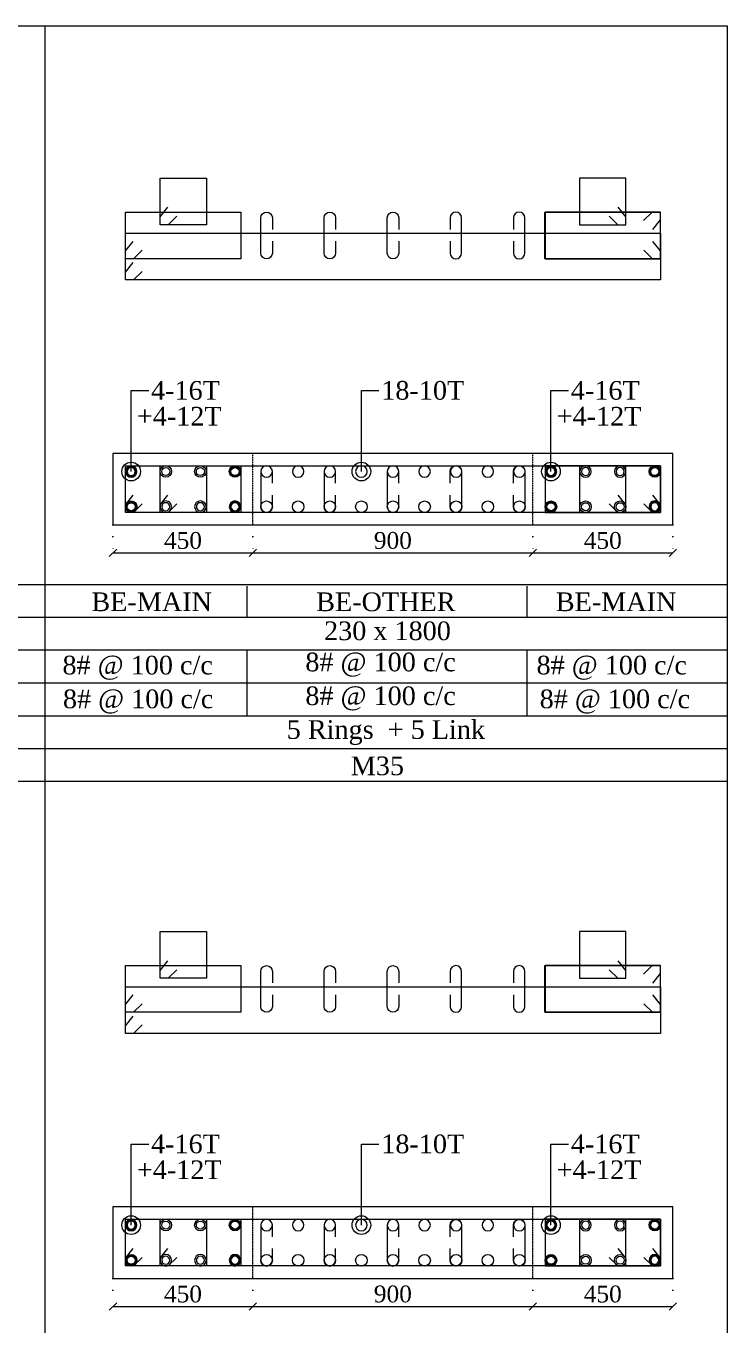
# Model space of a CAD drawing. Header units: millimetres. Extents: x 303 to 27724, y 300 to 68956.
# Drawn here: x 25470 to 27724, y 64780 to 68956 of the extents above; entities that cross this region are included whole.
import ezdxf

# ---------------------------------------------------------------- set-up
doc = ezdxf.new("R2010")
doc.units = ezdxf.units.MM
doc.linetypes.add('( Hidden )', pattern=[0.375, 0.25, -0.125])
doc.linetypes.add('DOT2', pattern=[0.125, 0, -0.125])
doc.layers.get('Defpoints').update_dxf_attribs({"lineweight": 0})
for name, color, linetype, lineweight in [('S-COL. STEEL DIA', 1, 'Continuous', 9), ('S-DIM FOOTING', 7, 'Continuous', 0), ('S-SECTION', 5, 'Continuous', 0), ('S-SECTION MARK', 7, 'Continuous', 0), ('S-SHEET', 7, 'Continuous', 0), ('S-STEEL', 1, 'Continuous', 9), ('S-STEEL-1', 1, 'Continuous', 0), ('S-STEEL-1 C.S.', 106, 'Continuous', 0), ('S-TEXT', 7, 'Continuous', 0)]:
    doc.layers.add(name, color=color, linetype=linetype, lineweight=lineweight)
doc.styles.add('AR', font='ARIALUNI.TTF', dxfattribs={"width": 0.8})
doc.styles.add('S-ROMANS', font='times.ttf')
doc.styles.add('TEXT', font='times.ttf')
doc.dimstyles.new('100', dxfattribs={"dimtxt": 180, "dimasz": 80, "dimexe": 0.18, "dimexo": 0.0625, "dimgap": 1, "dimtad": 1, "dimdec": 0, "dimzin": 0, "dimdsep": 46, "dimtxsty": 'AR', "dimblk": 'DOT', "dimcen": 0.09, "dimse1": 1, "dimse2": 1, "dimclrd": 50, "dimclrt": 256, "dimadec": 0, "dimazin": 0, "dimtfac": 1, "dimtdec": 0, "dimtix": 1, "dimtofl": 0, "dimtmove": 2, "dimatfit": 0, "dimfxl": 1, "dimtolj": 1, "dimtzin": 0, "dimlwd": -1, "dimarcsym": 0})
doc.dimstyles.new('SETU', dxfattribs={"dimtxt": 230, "dimasz": 0.2, "dimexe": 0.1, "dimexo": 0.1, "dimgap": 0.05, "dimtad": 1, "dimdec": 0, "dimzin": 0, "dimdsep": 46, "dimtxsty": 'TEXT', "dimblk": 'OBLIQUE', "dimcen": 0.09, "dimdle": 0.1, "dimclrd": 4, "dimclre": 256, "dimclrt": 256, "dimadec": 1, "dimazin": 0, "dimtfac": 1, "dimtdec": 0, "dimtix": 1, "dimtofl": 0, "dimtmove": 2, "dimatfit": 0, "dimfxl": 1, "dimtolj": 1, "dimtzin": 0, "dimlwd": -1, "dimlwe": -1, "dimarcsym": 1})

# ---------------------------------------------------------------- blocks, each defined once
blk = doc.blocks.new('*U4')
at = {"layer": 'S-COL. STEEL DIA'}
h = blk.add_hatch(color=256, dxfattribs=at)
h.dxf.hatch_style = 1
h.paths.add_polyline_path([(-18.5, 0, 1), (18.5, 0, 1)])
h.paths.add_polyline_path([(13, 0, -1), (-13, 0, -1)], flags=16)
at = {"layer": 'S-COL. STEEL DIA', "lineweight": 5}
for radius in [18.5, 13]:
    blk.add_circle((0, 0), radius, dxfattribs=at)
blk = doc.blocks.new('_Oblique')
at = {"color": 0, "linetype": 'ByBlock', "lineweight": -2}
blk.add_line((-0.5, -0.5), (0.5, 0.5), dxfattribs=at)
blk = doc.blocks.new('*D2406')
at = {"layer": 'Defpoints', "color": 0}
for p in [(25749.5, 64930.1), (26199.5, 64930.1), (26199.5, 64840.2)]:
    blk.add_point(p, dxfattribs=at)
at = {"layer": 'S-DIM FOOTING', "linetype": 'DOT2', "ltscale": 300}
for p, q in [((25749.5, 64930), (25749.5, 64840.1)), ((26199.5, 64930), (26199.5, 64840.1))]:
    blk.add_line(p, q, dxfattribs=at)
at = {"layer": 'S-DIM FOOTING', "ltscale": 300}
blk.add_line((25749.4, 64840.2), (26199.6, 64840.2), dxfattribs=at)
at = {"layer": 'S-DIM FOOTING', "linetype": 'ByBlock', "xscale": 24, "yscale": 24, "zscale": 24, "rotation": 180}
blk.add_blockref('_Oblique', (25749.5, 64840.2), dxfattribs=at)
at = {"layer": 'S-DIM FOOTING', "linetype": 'ByBlock', "xscale": 24, "yscale": 24, "zscale": 24}
blk.add_blockref('_Oblique', (26199.5, 64840.2), dxfattribs=at)
at = {"layer": 'S-DIM FOOTING', "insert": (25974.5, 64879.7), "char_height": 54, "attachment_point": 5, "style": 'TEXT'}
blk.add_mtext('\\A1;450', dxfattribs=at)
blk = doc.blocks.new('*D2407')
at = {"layer": 'Defpoints', "color": 0}
for p in [(26199.5, 64930.1), (27099.5, 64930.1), (27099.5, 64840.2)]:
    blk.add_point(p, dxfattribs=at)
at = {"layer": 'S-DIM FOOTING', "linetype": 'DOT2', "ltscale": 300}
for p, q in [((26199.5, 64930), (26199.5, 64840.1)), ((27099.5, 64930), (27099.5, 64840.1))]:
    blk.add_line(p, q, dxfattribs=at)
at = {"layer": 'S-DIM FOOTING', "ltscale": 300}
blk.add_line((26199.4, 64840.2), (27099.6, 64840.2), dxfattribs=at)
at = {"layer": 'S-DIM FOOTING', "linetype": 'ByBlock', "xscale": 24, "yscale": 24, "zscale": 24, "rotation": 180}
blk.add_blockref('_Oblique', (26199.5, 64840.2), dxfattribs=at)
at = {"layer": 'S-DIM FOOTING', "linetype": 'ByBlock', "xscale": 24, "yscale": 24, "zscale": 24}
blk.add_blockref('_Oblique', (27099.5, 64840.2), dxfattribs=at)
at = {"layer": 'S-DIM FOOTING', "insert": (26649.5, 64879.8), "char_height": 54, "attachment_point": 5, "style": 'TEXT'}
blk.add_mtext('\\A1;900', dxfattribs=at)
blk = doc.blocks.new('*D2408')
at = {"layer": 'Defpoints', "color": 0}
for p in [(27099.5, 64930.1), (27549.5, 64930.1), (27549.5, 64840.2)]:
    blk.add_point(p, dxfattribs=at)
at = {"layer": 'S-DIM FOOTING', "linetype": 'DOT2', "ltscale": 300}
for p, q in [((27099.5, 64930), (27099.5, 64840.1)), ((27549.5, 64930), (27549.5, 64840.1))]:
    blk.add_line(p, q, dxfattribs=at)
at = {"layer": 'S-DIM FOOTING', "ltscale": 300}
blk.add_line((27099.4, 64840.2), (27549.6, 64840.2), dxfattribs=at)
at = {"layer": 'S-DIM FOOTING', "linetype": 'ByBlock', "xscale": 24, "yscale": 24, "zscale": 24, "rotation": 180}
blk.add_blockref('_Oblique', (27099.5, 64840.2), dxfattribs=at)
at = {"layer": 'S-DIM FOOTING', "linetype": 'ByBlock', "xscale": 24, "yscale": 24, "zscale": 24}
blk.add_blockref('_Oblique', (27549.5, 64840.2), dxfattribs=at)
at = {"layer": 'S-DIM FOOTING', "insert": (27324.5, 64879.7), "char_height": 54, "attachment_point": 5, "style": 'TEXT'}
blk.add_mtext('\\A1;450', dxfattribs=at)
blk = doc.blocks.new('*U6')
at = {"layer": 'S-COL. STEEL DIA', "lineweight": 5}
for radius in [18.5, 13, 13]:
    blk.add_circle((0, 0), radius, dxfattribs=at)
blk = doc.blocks.new('*U74')
at = {"layer": 'S-COL. STEEL DIA', "lineweight": 5}
blk.add_circle((0, 0), 18.5, dxfattribs=at)
blk = doc.blocks.new('_Dot')
at = {"linetype": 'ByBlock', "lineweight": -2}
blk.add_line((-0.5, 0), (-1, 0), dxfattribs=at)
at = {"linetype": 'ByBlock', "const_width": 0.5}
blk.add_lwpolyline([(-0.25, 0, 1), (0.25, 0, 1)], format="xyb", close=True, dxfattribs=at)
blk = doc.blocks.new('*D2409')
at = {"layer": 'Defpoints', "color": 0}
for p in [(25749.5, 67352.3), (26199.5, 67352.3), (26199.5, 67262.4)]:
    blk.add_point(p, dxfattribs=at)
at = {"layer": 'S-DIM FOOTING', "linetype": 'DOT2', "ltscale": 300}
for p, q in [((25749.5, 67352.2), (25749.5, 67262.3)), ((26199.5, 67352.2), (26199.5, 67262.3))]:
    blk.add_line(p, q, dxfattribs=at)
at = {"layer": 'S-DIM FOOTING', "ltscale": 300}
blk.add_line((25749.4, 67262.4), (26199.6, 67262.4), dxfattribs=at)
at = {"layer": 'S-DIM FOOTING', "linetype": 'ByBlock', "xscale": 24, "yscale": 24, "zscale": 24, "rotation": 180}
blk.add_blockref('_Oblique', (25749.5, 67262.4), dxfattribs=at)
at = {"layer": 'S-DIM FOOTING', "linetype": 'ByBlock', "xscale": 24, "yscale": 24, "zscale": 24}
blk.add_blockref('_Oblique', (26199.5, 67262.4), dxfattribs=at)
at = {"layer": 'S-DIM FOOTING', "insert": (25974.5, 67301.9), "char_height": 54, "attachment_point": 5, "style": 'TEXT'}
blk.add_mtext('\\A1;450', dxfattribs=at)
blk = doc.blocks.new('*D2410')
at = {"layer": 'Defpoints', "color": 0}
for p in [(26199.5, 67352.3), (27099.5, 67352.3), (27099.5, 67262.4)]:
    blk.add_point(p, dxfattribs=at)
at = {"layer": 'S-DIM FOOTING', "linetype": 'DOT2', "ltscale": 300}
for p, q in [((26199.5, 67352.2), (26199.5, 67262.3)), ((27099.5, 67352.2), (27099.5, 67262.3))]:
    blk.add_line(p, q, dxfattribs=at)
at = {"layer": 'S-DIM FOOTING', "ltscale": 300}
blk.add_line((26199.4, 67262.4), (27099.6, 67262.4), dxfattribs=at)
at = {"layer": 'S-DIM FOOTING', "linetype": 'ByBlock', "xscale": 24, "yscale": 24, "zscale": 24, "rotation": 180}
blk.add_blockref('_Oblique', (26199.5, 67262.4), dxfattribs=at)
at = {"layer": 'S-DIM FOOTING', "linetype": 'ByBlock', "xscale": 24, "yscale": 24, "zscale": 24}
blk.add_blockref('_Oblique', (27099.5, 67262.4), dxfattribs=at)
at = {"layer": 'S-DIM FOOTING', "insert": (26649.5, 67302), "char_height": 54, "attachment_point": 5, "style": 'TEXT'}
blk.add_mtext('\\A1;900', dxfattribs=at)
blk = doc.blocks.new('*D2411')
at = {"layer": 'Defpoints', "color": 0}
for p in [(27099.5, 67352.3), (27549.5, 67352.3), (27549.5, 67262.4)]:
    blk.add_point(p, dxfattribs=at)
at = {"layer": 'S-DIM FOOTING', "linetype": 'DOT2', "ltscale": 300}
for p, q in [((27099.5, 67352.2), (27099.5, 67262.3)), ((27549.5, 67352.2), (27549.5, 67262.3))]:
    blk.add_line(p, q, dxfattribs=at)
at = {"layer": 'S-DIM FOOTING', "ltscale": 300}
blk.add_line((27099.4, 67262.4), (27549.6, 67262.4), dxfattribs=at)
at = {"layer": 'S-DIM FOOTING', "linetype": 'ByBlock', "xscale": 24, "yscale": 24, "zscale": 24, "rotation": 180}
blk.add_blockref('_Oblique', (27099.5, 67262.4), dxfattribs=at)
at = {"layer": 'S-DIM FOOTING', "linetype": 'ByBlock', "xscale": 24, "yscale": 24, "zscale": 24}
blk.add_blockref('_Oblique', (27549.5, 67262.4), dxfattribs=at)
at = {"layer": 'S-DIM FOOTING', "insert": (27324.5, 67301.9), "char_height": 54, "attachment_point": 5, "style": 'TEXT'}
blk.add_mtext('\\A1;450', dxfattribs=at)

msp = doc.modelspace()

# ---------------------------------------------------------------- linework, layer by layer
at = {"layer": 'S-SECTION'}
for points, elevation in [([(27549.5, 67352.3), (27549.5, 67582.3), (25749.5, 67582.3), (25749.5, 67352.3)], 4.9), ([(27549.5, 64930.1), (27549.5, 65160.1), (25749.5, 65160.1), (25749.5, 64930.1)], 6.3)]:
    msp.add_lwpolyline(points, close=True, dxfattribs=dict(at, elevation=elevation))
at = {"layer": 'S-SHEET', "color": 0}
msp.add_line((303, 68956, -1.6), (27724.1, 68956, -1.1), dxfattribs=at)
at = {"layer": 'S-SHEET'}
for p, q in [((25530.5, 68956, 4.6), (25530.5, 299.8, 5.1)), ((27724.1, 68956, 5.4), (27724.1, 299.8, 6)), ((303, 67160.7, -8.5), (27724.1, 67160.7, -8.5)), ((26179.9, 67154.9, -2.4), (26179.9, 67055.3, -2.4)), ((27079.9, 67154.9, -2.4), (27079.9, 67055.3, -2.4)), ((303, 67055.5, -1.1), (27724.1, 67055.5, -1.1)), ((303, 66950.3, -1.1), (27724.1, 66950.3, -1.1)), ((303, 66950.3, -1.1), (27724.1, 66950.3, -1.1)), ((26179.9, 66950.1, -2.4), (26179.9, 66738.8, -2.4)), ((27079.9, 66950.1, -2.4), (27079.9, 66738.8, -2.4)), ((303, 66844.5, -1.1), (27724.1, 66844.5, -1.1)), ((303, 66739, -1.1), (27724.1, 66739, -1.1)), ((303, 66633.5, -1.1), (27724.1, 66633.5, -1.1)), ((303, 66528, -1.1), (27724.1, 66528, -1.1))]:
    msp.add_line(p, q, dxfattribs=at)
at = {"layer": 'S-STEEL', "color": 3}
for points, elevation in [([(26261.9, 68263.9), (26261.9, 68226.1, -1), (26225, 68226.1), (26225, 68339.2, -1), (26261.9, 68339.2), (26261.9, 68302)], 4.9), ([(26465.1, 68263.9), (26465.1, 68226.1, -1), (26428.2, 68226.1), (26428.2, 68339.2, -1), (26465.1, 68339.2), (26465.1, 68302)], 4.9), ([(26668.3, 68263.9), (26668.3, 68226.1, -1), (26631.4, 68226.1), (26631.4, 68339.2, -1), (26668.3, 68339.2), (26668.3, 68302)], 4.9), ([(26833.8, 68263.9), (26833.8, 68226.1, 1), (26870.7, 68226.1), (26870.7, 68339.2, 1), (26833.8, 68339.2), (26833.8, 68302)], 4.9), ([(27037.1, 68263.9), (27037.1, 68226.1, 1), (27074, 68226.1), (27074, 68339.2, 1), (27037.1, 68339.2), (27037.1, 68302)], 4.9), ([(26261.9, 67486.1), (26261.9, 67523.8, 1), (26225, 67523.8), (26225, 67410.7, 1), (26261.9, 67410.7), (26261.9, 67448)], 4.9), ([(26465.1, 67486.1), (26465.1, 67523.8, 1), (26428.2, 67523.8), (26428.2, 67410.7, 1), (26465.1, 67410.7), (26465.1, 67448)], 4.9), ([(26668.3, 67486.1), (26668.3, 67523.8, 1), (26631.4, 67523.8), (26631.4, 67410.7, 1), (26668.3, 67410.7), (26668.3, 67448)], 4.9), ([(26833.8, 67486.1), (26833.8, 67523.8, -1), (26870.7, 67523.8), (26870.7, 67410.7, -1), (26833.8, 67410.7), (26833.8, 67448)], 4.9), ([(27037.1, 67486.1), (27037.1, 67523.8, -1), (27074, 67523.8), (27074, 67410.7, -1), (27037.1, 67410.7), (27037.1, 67448)], 4.9), ([(26261.9, 65841.7), (26261.9, 65804, -1), (26225, 65804), (26225, 65917.1, -1), (26261.9, 65917.1), (26261.9, 65879.8)], 6.3), ([(26465.1, 65841.7), (26465.1, 65804, -1), (26428.2, 65804), (26428.2, 65917.1, -1), (26465.1, 65917.1), (26465.1, 65879.8)], 6.3), ([(26668.3, 65841.7), (26668.3, 65804, -1), (26631.4, 65804), (26631.4, 65917.1, -1), (26668.3, 65917.1), (26668.3, 65879.8)], 6.3), ([(26833.8, 65841.7), (26833.8, 65804, 1), (26870.7, 65804), (26870.7, 65917.1, 1), (26833.8, 65917.1), (26833.8, 65879.8)], 6.3), ([(27037.1, 65841.7), (27037.1, 65804, 1), (27074, 65804), (27074, 65917.1, 1), (27037.1, 65917.1), (27037.1, 65879.8)], 6.3), ([(26261.9, 65063.9), (26261.9, 65101.6, 1), (26225, 65101.6), (26225, 64988.5, 1), (26261.9, 64988.5), (26261.9, 65025.8)], 6.3), ([(26465.1, 65063.9), (26465.1, 65101.6, 1), (26428.2, 65101.6), (26428.2, 64988.5, 1), (26465.1, 64988.5), (26465.1, 65025.8)], 6.3), ([(26668.3, 65063.9), (26668.3, 65101.6, 1), (26631.4, 65101.6), (26631.4, 64988.5, 1), (26668.3, 64988.5), (26668.3, 65025.8)], 6.3), ([(26833.8, 65063.9), (26833.8, 65101.6, -1), (26870.7, 65101.6), (26870.7, 64988.5, -1), (26833.8, 64988.5), (26833.8, 65025.8)], 6.3), ([(27037.1, 65063.9), (27037.1, 65101.6, -1), (27074, 65101.6), (27074, 64988.5, -1), (27037.1, 64988.5), (27037.1, 65025.8)], 6.3)]:
    msp.add_lwpolyline(points, format="xyb", dxfattribs=dict(at, elevation=elevation))
at = {"layer": 'S-STEEL', "color": 1}
for points, elevation in [([(27455.9, 68330.5), (27483.5, 68357.8), (27509.5, 68357.8), (27509.5, 68207.8), (27138.7, 68207.8), (27138.7, 68357.8), (27509.5, 68357.8), (27509.5, 68332.7), (27484.3, 68301.9)], 4.9), ([(25843, 68167), (25815.5, 68139.7), (25789.5, 68139.7), (25789.5, 68289.7), (27510.3, 68289.7), (27510.3, 68139.7), (25789.5, 68139.7), (25789.5, 68164.7), (25814.7, 68195.6)], 4.9), ([(25843, 67419.6), (25815.5, 67392.3), (25789.5, 67392.3), (25789.5, 67542.3), (27510.3, 67542.3), (27510.3, 67392.3), (25789.5, 67392.3), (25789.5, 67417.3), (25814.7, 67448.2)], 4.9), ([(27455.9, 65908.3), (27483.5, 65935.6), (27509.5, 65935.6), (27509.5, 65785.6), (27138.7, 65785.6), (27138.7, 65935.6), (27509.5, 65935.6), (27509.5, 65910.6), (27484.3, 65879.7)], 6.3), ([(25843, 65744.8), (25815.5, 65717.5), (25789.5, 65717.5), (25789.5, 65867.5), (27510.3, 65867.5), (27510.3, 65717.5), (25789.5, 65717.5), (25789.5, 65742.5), (25814.7, 65773.4)], 6.3), ([(25843, 64997.4), (25815.5, 64970.1), (25789.5, 64970.1), (25789.5, 65120.1), (27510.3, 65120.1), (27510.3, 64970.1), (25789.5, 64970.1), (25789.5, 64995.1), (25814.7, 65026)], 6.3)]:
    msp.add_lwpolyline(points, dxfattribs=dict(at, elevation=elevation))
at = {"layer": 'S-STEEL-1', "color": 41}
for points, elevation in [([(25954.3, 68344.5), (25926.8, 68317.2), (25900.8, 68317.2), (25900.8, 68467.2), (26050.2, 68467.2), (26050.2, 68317.2), (25900.8, 68317.2), (25900.8, 68342.2), (25926, 68373.1)], 4.9), ([(27345.4, 68344.5), (27373, 68317.2), (27399, 68317.2), (27399, 68467.2), (27249.6, 68467.2), (27249.6, 68317.2), (27399, 68317.2), (27399, 68342.2), (27373.8, 68373.1)], 4.9), ([(25954.3, 67419.6), (25926.8, 67392.3), (25900.8, 67392.3), (25900.8, 67542.3), (26050.2, 67542.3), (26050.2, 67392.3), (25900.8, 67392.3), (25900.8, 67417.3), (25926, 67448.2)], 4.9), ([(27345.4, 67419.6), (27373, 67392.3), (27399, 67392.3), (27399, 67542.3), (27249.6, 67542.3), (27249.6, 67392.3), (27399, 67392.3), (27399, 67417.3), (27373.8, 67448.2)], 4.9), ([(25954.3, 65922.3), (25926.8, 65895), (25900.8, 65895), (25900.8, 66045), (26050.2, 66045), (26050.2, 65895), (25900.8, 65895), (25900.8, 65920), (25926, 65950.9)], 6.3), ([(27345.4, 65922.3), (27373, 65895), (27399, 65895), (27399, 66045), (27249.6, 66045), (27249.6, 65895), (27399, 65895), (27399, 65920), (27373.8, 65950.9)], 6.3), ([(25954.3, 64997.4), (25926.8, 64970.1), (25900.8, 64970.1), (25900.8, 65120.1), (26050.2, 65120.1), (26050.2, 64970.1), (25900.8, 64970.1), (25900.8, 64995.1), (25926, 65026)], 6.3), ([(27345.4, 64997.4), (27373, 64970.1), (27399, 64970.1), (27399, 65120.1), (27249.6, 65120.1), (27249.6, 64970.1), (27399, 64970.1), (27399, 64995.1), (27373.8, 65026)], 6.3)]:
    msp.add_lwpolyline(points, dxfattribs=dict(at, elevation=elevation))
at = {"layer": 'S-STEEL-1', "color": 6}
for points, elevation in [([(25843, 68235.1), (25815.5, 68207.8), (25789.5, 68207.8), (25789.5, 68357.8), (26160.3, 68357.8), (26160.3, 68207.8), (25789.5, 68207.8), (25789.5, 68232.8), (25814.7, 68263.7)], 4.9), ([(27456.7, 68235.1), (27484.3, 68207.8), (27510.3, 68207.8), (27510.3, 68357.8), (27139.5, 68357.8), (27139.5, 68207.8), (27510.3, 68207.8), (27510.3, 68232.8), (27485.1, 68263.7)], 4.9), ([(25843, 67419.6), (25815.5, 67392.3), (25789.5, 67392.3), (25789.5, 67542.3), (26160.3, 67542.3), (26160.3, 67392.3), (25789.5, 67392.3), (25789.5, 67417.3), (25814.7, 67448.2)], 4.9), ([(27456.7, 67419.6), (27484.3, 67392.3), (27510.3, 67392.3), (27510.3, 67542.3), (27139.5, 67542.3), (27139.5, 67392.3), (27510.3, 67392.3), (27510.3, 67417.3), (27485.1, 67448.2)], 4.9), ([(25843, 65812.9), (25815.5, 65785.6), (25789.5, 65785.6), (25789.5, 65935.6), (26160.3, 65935.6), (26160.3, 65785.6), (25789.5, 65785.6), (25789.5, 65810.6), (25814.7, 65841.5)], 6.3), ([(27456.7, 65812.9), (27484.3, 65785.6), (27510.3, 65785.6), (27510.3, 65935.6), (27139.5, 65935.6), (27139.5, 65785.6), (27510.3, 65785.6), (27510.3, 65810.6), (27485.1, 65841.5)], 6.3), ([(25843, 64997.4), (25815.5, 64970.1), (25789.5, 64970.1), (25789.5, 65120.1), (26160.3, 65120.1), (26160.3, 64970.1), (25789.5, 64970.1), (25789.5, 64995.1), (25814.7, 65026)], 6.3), ([(27456.7, 64997.4), (27484.3, 64970.1), (27510.3, 64970.1), (27510.3, 65120.1), (27139.5, 65120.1), (27139.5, 64970.1), (27510.3, 64970.1), (27510.3, 64995.1), (27485.1, 65026)], 6.3)]:
    msp.add_lwpolyline(points, dxfattribs=dict(at, elevation=elevation))
at = {"layer": 'S-STEEL-1 C.S.', "color": 8, "linetype": '( Hidden )'}
for p, q in [((26199.5, 67352.3, 4.9), (26199.5, 67582.3, 4.9)), ((27099.5, 67352.3, 4.9), (27099.5, 67582.3, 4.9)), ((26199.5, 64930.1, 6.3), (26199.5, 65160.1, 6.3)), ((27099.5, 64930.1, 6.3), (27099.5, 65160.1, 6.3))]:
    msp.add_line(p, q, dxfattribs=at)

# ---------------------------------------------------------------- block references
at = {"layer": 'S-COL. STEEL DIA', "xscale": -1, "rotation": 180}
for name, p in [('*U4', (25807.9, 67523.8, 4.9)), ('*U74', (26243.4, 67523.8, 4.9)), ('*U74', (26345, 67523.8, 4.9)), ('*U74', (26446.6, 67523.8, 4.9)), ('*U74', (26548.3, 67523.8, 4.9)), ('*U74', (26649.9, 67523.8, 4.9)), ('*U74', (26751.5, 67523.8, 4.9)), ('*U74', (26853.1, 67523.8, 4.9)), ('*U74', (26954.7, 67523.8, 4.9)), ('*U74', (27056.3, 67523.8, 4.9)), ('*U4', (27157.9, 67523.8, 4.9)), ('*U6', (27269.2, 67523.8, 4.9)), ('*U6', (27380.5, 67523.8, 4.9)), ('*U4', (25807.9, 65101.6, 6.3)), ('*U74', (26243.4, 65101.6, 6.3)), ('*U74', (26345, 65101.6, 6.3)), ('*U74', (26446.6, 65101.6, 6.3)), ('*U74', (26548.3, 65101.6, 6.3)), ('*U74', (26649.9, 65101.6, 6.3)), ('*U74', (26751.5, 65101.6, 6.3)), ('*U74', (26853.1, 65101.6, 6.3)), ('*U74', (26954.7, 65101.6, 6.3)), ('*U74', (27056.3, 65101.6, 6.3)), ('*U4', (27157.9, 65101.6, 6.3)), ('*U6', (27269.2, 65101.6, 6.3)), ('*U6', (27380.5, 65101.6, 6.3))]:
    msp.add_blockref(name, p, dxfattribs=at)
at = {"layer": 'S-COL. STEEL DIA', "rotation": 180}
for name, p in [('*U6', (25919.2, 67523.8, 4.9)), ('*U6', (26030.5, 67523.8, 4.9)), ('*U4', (26141.8, 67523.8, 4.9)), ('*U4', (27491.8, 67523.8, 4.9)), ('*U6', (25919.2, 65101.6, 6.3)), ('*U6', (26030.5, 65101.6, 6.3)), ('*U4', (26141.8, 65101.6, 6.3)), ('*U4', (27491.8, 65101.6, 6.3))]:
    msp.add_blockref(name, p, dxfattribs=at)
at = {"layer": 'S-COL. STEEL DIA'}
for name, p in [('*U4', (25807.9, 67410.7, 4.9)), ('*U74', (26243.4, 67410.7, 4.9)), ('*U74', (26345, 67410.7, 4.9)), ('*U74', (26446.6, 67410.7, 4.9)), ('*U74', (26548.3, 67410.7, 4.9)), ('*U74', (26649.9, 67410.7, 4.9)), ('*U74', (26751.5, 67410.7, 4.9)), ('*U74', (26853.1, 67410.7, 4.9)), ('*U74', (26954.7, 67410.7, 4.9)), ('*U74', (27056.3, 67410.7, 4.9)), ('*U4', (27157.9, 67410.7, 4.9)), ('*U6', (27269.2, 67410.7, 4.9)), ('*U6', (27380.5, 67410.7, 4.9)), ('*U4', (25807.9, 64988.5, 6.3)), ('*U74', (26243.4, 64988.5, 6.3)), ('*U74', (26345, 64988.5, 6.3)), ('*U74', (26446.6, 64988.5, 6.3)), ('*U74', (26548.3, 64988.5, 6.3)), ('*U74', (26649.9, 64988.5, 6.3)), ('*U74', (26751.5, 64988.5, 6.3)), ('*U74', (26853.1, 64988.5, 6.3)), ('*U74', (26954.7, 64988.5, 6.3)), ('*U74', (27056.3, 64988.5, 6.3)), ('*U4', (27157.9, 64988.5, 6.3)), ('*U6', (27269.2, 64988.5, 6.3)), ('*U6', (27380.5, 64988.5, 6.3))]:
    msp.add_blockref(name, p, dxfattribs=at)
at = {"layer": 'S-COL. STEEL DIA', "xscale": -1}
for name, p in [('*U6', (25919.2, 67410.7, 4.9)), ('*U6', (26030.5, 67410.7, 4.9)), ('*U4', (26141.8, 67410.7, 4.9)), ('*U4', (27491.8, 67410.7, 4.9)), ('*U6', (25919.2, 64988.5, 6.3)), ('*U6', (26030.5, 64988.5, 6.3)), ('*U4', (26141.8, 64988.5, 6.3)), ('*U4', (27491.8, 64988.5, 6.3))]:
    msp.add_blockref(name, p, dxfattribs=at)

# ---------------------------------------------------------------- texts
at = {"layer": 'S-TEXT', "color": 7, "style": 'TEXT'}
for s, p in [('4-16T', (25871.8, 67754.7, 4.9)), ('18-10T', (26612.2, 67754.7, 4.9)), ('4-16T', (27221.8, 67754.7, 4.9)), ('+4-12T', (25826.2, 67671.6, 4.9)), ('+4-12T', (27176.2, 67671.6, 4.9)), ('4-16T', (25871.8, 65332.5, 6.3)), ('18-10T', (26612.2, 65332.5, 6.3)), ('4-16T', (27221.8, 65332.5, 6.3)), ('+4-12T', (25826.2, 65249.4, 6.3)), ('+4-12T', (27176.2, 65249.4, 6.3))]:
    msp.add_text(s, height=60, dxfattribs=at).set_placement(p)
at = {"layer": 'S-TEXT', "style": 'S-ROMANS'}
for s, p in [('BE-MAIN ', (25680, 67075.1, -2.4)), ('BE-OTHER', (26403, 67075.1, -2.4)), ('BE-MAIN ', (27173.5, 67075.1, -2.4)), ('230 x 1800', (26428.2, 66981.9, -2.4)), ('8# @ 100 c/c', (26368, 66881.6, -2.4)), ('8# @ 100 c/c', (25587, 66871.6, -2.4)), ('8# @ 100 c/c', (27111.5, 66871.6, -2.4)), ('8# @ 100 c/c', (25588.5, 66763, -2.4)), ('8# @ 100 c/c', (26368, 66773, -2.4)), ('8# @ 100 c/c', (27121.5, 66763, -2.4)), ('5 Rings  + 5 Link', (26308.2, 66664.5, -2.4)), ('M35', (26514.1, 66547.8, -2.4))]:
    msp.add_text(s, height=60, dxfattribs=at).set_placement(p)

# ---------------------------------------------------------------- dimensions: what is measured, and where the dimension line sits
at = {"layer": 'S-DIM FOOTING', "ltscale": 300}
for base, p1, p2, picture, middle in [((26199.5, 67262.4, 4.6), (25749.5, 67352.3, 4.9), (26199.5, 67352.3, 4.9), '*D2409', (25974.5, 67301.9, 4.6)), ((27099.5, 67262.4, 4.6), (26199.5, 67352.3, 4.9), (27099.5, 67352.3, 4.9), '*D2410', (26649.5, 67302, 4.6)), ((27549.5, 67262.4, 4.6), (27099.5, 67352.3, 4.9), (27549.5, 67352.3, 4.9), '*D2411', (27324.5, 67301.9, 4.6)), ((26199.5, 64840.2, 5.9), (25749.5, 64930.1, 6.3), (26199.5, 64930.1, 6.3), '*D2406', (25974.5, 64879.7, 5.9)), ((27099.5, 64840.2, 5.9), (26199.5, 64930.1, 6.3), (27099.5, 64930.1, 6.3), '*D2407', (26649.5, 64879.8, 5.9)), ((27549.5, 64840.2, 5.9), (27099.5, 64930.1, 6.3), (27549.5, 64930.1, 6.3), '*D2408', (27324.5, 64879.7, 5.9))]:
    dim = msp.add_linear_dim(base=base, p1=p1, p2=p2, angle=180, dimstyle='SETU', override={"dimscale": 1.2, "dimtxt": 45, "dimasz": 20, "dimgap": 10, "dimblk1": 'Oblique', "dimblk2": 'Oblique', "dimsah": 1, "dimclrd": 256, "dimarcsym": 1}, dxfattribs=at)
    dim.commit()
    dim.dimension.update_dxf_attribs({"geometry": picture, "text_midpoint": middle})

# ---------------------------------------------------------------- leaders
at = {"layer": 'S-SECTION MARK'}
for points in [[(25807.9, 67523.8, 4.9), (25807.9, 67784, 4.9), (25864.3, 67784, 4.9)], [(26548.3, 67523.8, 4.9), (26548.3, 67784, 4.9), (26604.7, 67784, 4.9)], [(27157.9, 67523.8, 4.9), (27157.9, 67784, 4.9), (27214.3, 67784, 4.9)], [(25807.9, 65101.6, 6.3), (25807.9, 65361.8, 6.3), (25864.3, 65361.8, 6.3)], [(26548.3, 65101.6, 6.3), (26548.3, 65361.8, 6.3), (26604.7, 65361.8, 6.3)], [(27157.9, 65101.6, 6.3), (27157.9, 65361.8, 6.3), (27214.3, 65361.8, 6.3)]]:
    msp.add_leader(points, dimstyle='100', override={"dimasz": 60, "dimtad": 0, "dimclrd": 256, "dimldrblk": 'DotBlank', "dimfxl": 50, "dimfxlon": 1, "dimarcsym": 1}, dxfattribs=at)

doc.saveas('drawing.dxf')
